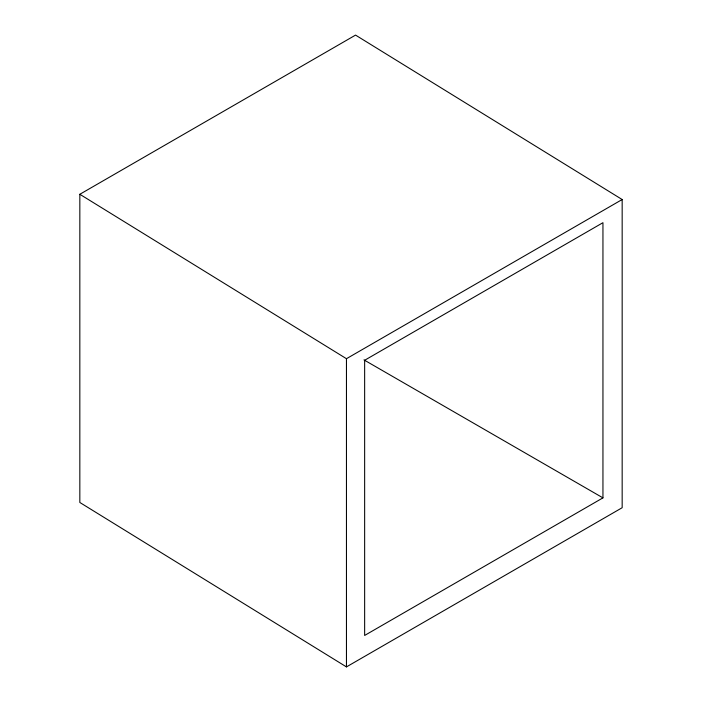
<?xml version="1.0" encoding="UTF-8"?>
<svg xmlns="http://www.w3.org/2000/svg" width="702" height="702" viewBox="0 0 702 702"><rect width="100%" height="100%" fill="white"/><g stroke="black" fill="none" stroke-linecap="round" stroke-linejoin="round"><path stroke-width="1.05" d="M79.835 194.278L355.545 35.1L622.165 199.526L622.165 507.721L346.455 666.9L79.835 502.474L79.835 194.278L346.455 358.704L346.455 666.9M346.455 358.704L622.165 199.526M602.948 497.867L364.645 635.45L364.645 360.275L602.948 222.692L602.948 497.867L363.969 359.898"/></g></svg>
